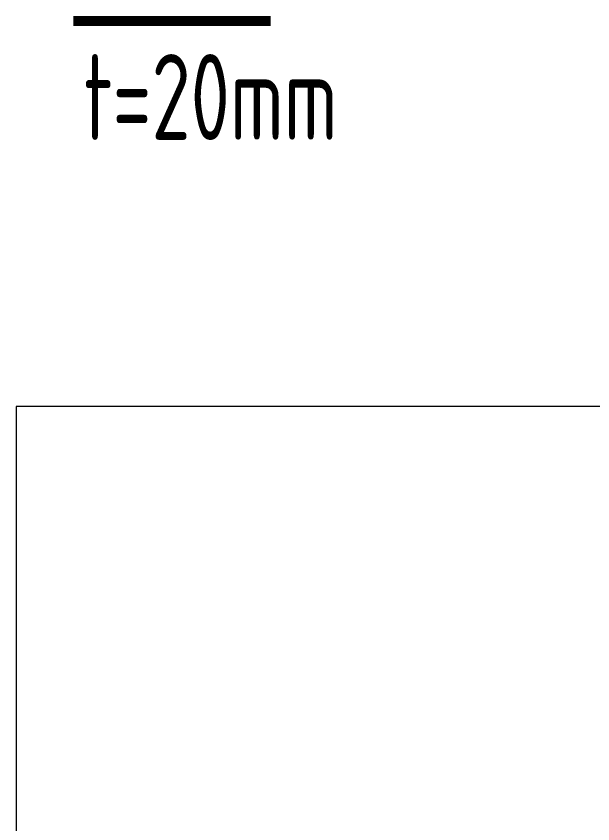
# Model space of a CAD drawing. Extents: x -2876908 to 633791, y -1383861 to 872234.
# Drawn here: x 284740 to 296494, y -613535 to -597066 of the extents above; entities that cross this region are included whole.
import ezdxf
from ezdxf.enums import TextEntityAlignment as Align

# ---------------------------------------------------------------- set-up
doc = ezdxf.new("R2010")
doc.units = 0
doc.header["$LTSCALE"] = 5
doc.header["$MEASUREMENT"] = 0
doc.layers.get('0').update_dxf_attribs({"linetype": 'CONTINUOUS', "lineweight": 25})
doc.layers.add('5标注', color=3, linetype='CONTINUOUS', lineweight=15)
doc.layers.add('HFZT', color=5, linetype='CONTINUOUS', lineweight=15)
doc.layers.add('M_Dim', color=3, linetype='CONTINUOUS')
doc.styles.add('TSSD_NORM', font='tssdeng.shx', dxfattribs={"width": 0.7, "bigfont": 'hztxt.shx'})

# ---------------------------------------------------------------- blocks, each defined once
blk = doc.blocks.new('施工设计图框')
at = {"layer": 'HFZT'}
for p, q in [((-147.504, 38.5), (-147.504, -3.5)), ((14.496, 38.5), (-147.504, 38.5))]:
    blk.add_line(p, q, dxfattribs=at)
at = {"layer": 'HFZT', "color": 2, "style": 'TSSD_NORM', "width": 0.7}
for tag, height, p in [('比例尺', 2.5, (7.248, 17.5)), ('图号', 2.5, (-20.49, 3.5)), ('日期', 2.5, (7.248, 3.5)), ('图名', 4, (-76.242, 0.75))]:
    blk.add_attdef(tag, text='', height=height, dxfattribs=at).set_placement(p, align=Align.MIDDLE)

msp = doc.modelspace()

# ---------------------------------------------------------------- linework, layer by layer
at = {"layer": 'M_Dim'}
msp.add_lwpolyline([(285908.894, -597166.124, 200, 200, 0), (289930.793, -597166.124, 200, 200, 0)], format="xyseb", dxfattribs=at)

# ---------------------------------------------------------------- block references
at = {"xscale": 500, "yscale": 500, "zscale": 500}
msp.add_blockref('施工设计图框', (358492.46, -624273.382), dxfattribs=at)

# ---------------------------------------------------------------- texts
at = {"layer": '5标注', "color": 7, "style": 'TSSD_NORM', "width": 0.7}
msp.add_text('t=20mm', height=1750, dxfattribs=at).set_placement((288702.559, -598714.241), align=Align.MIDDLE)

doc.saveas('drawing.dxf')
